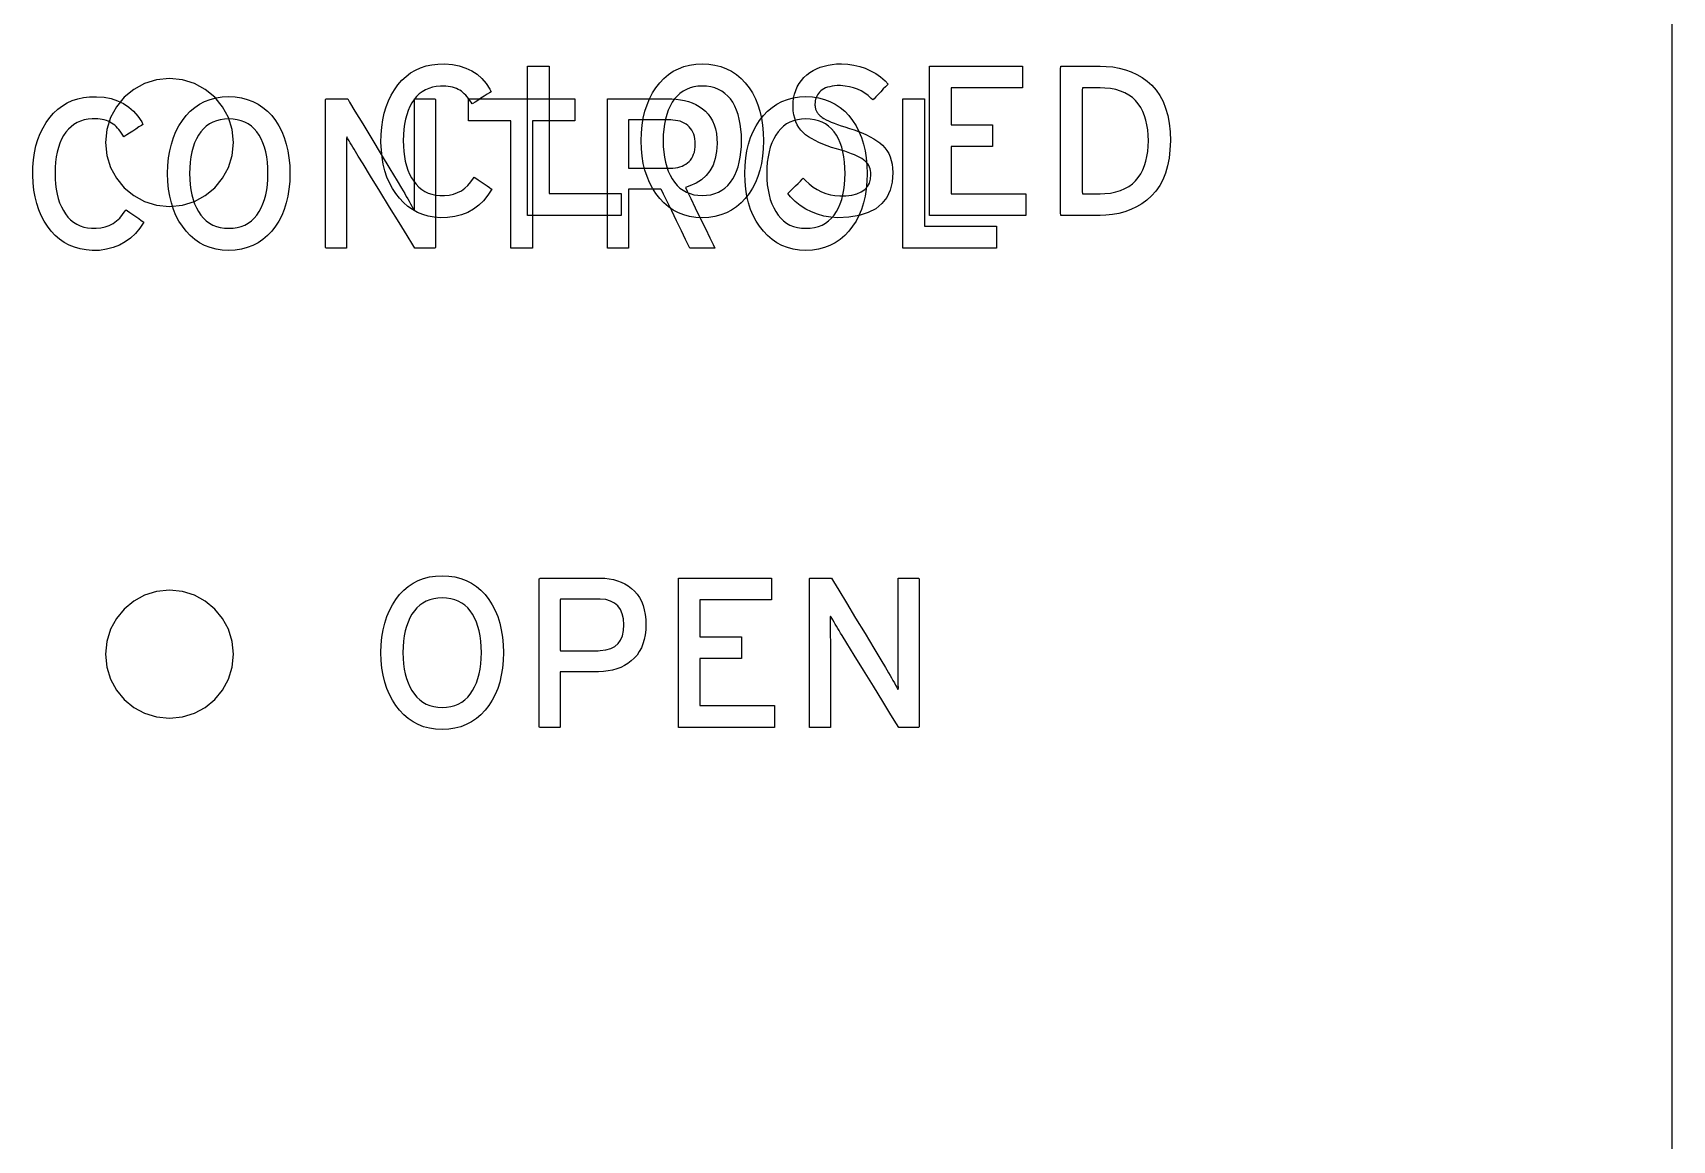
# Model space of a CAD drawing. Extents: x 1 to 47.7, y 0.2 to 35.
# Drawn here: x 18.586 to 19.867, y 12.719 to 13.585 of the extents above; entities that cross this region are included whole.
import ezdxf

# ---------------------------------------------------------------- set-up
doc = ezdxf.new("R2010")
doc.units = 0
doc.header["$MEASUREMENT"] = 0
doc.layers.add('4_1__5U__UP_TO_TWO_IO_BOAR', color=7, linetype='CONTINUOUS')
doc.layers.add('5_1___24__TARGET_LEDS___12', color=7, linetype='CONTINUOUS')

msp = doc.modelspace()

# ---------------------------------------------------------------- linework, layer by layer
at = {"layer": '4_1__5U__UP_TO_TWO_IO_BOAR'}
for points in [[(18.6725, 13.4366), (18.6694, 13.4319), (18.666, 13.4277), (18.6622, 13.4241), (18.6581, 13.4211), (18.6536, 13.4186), (18.6487, 13.4167), (18.6435, 13.4153), (18.6379, 13.4145), (18.6322, 13.4144), (18.6274, 13.4148), (18.6227, 13.4156), (18.6183, 13.4169), (18.6142, 13.4186), (18.6103, 13.4207), (18.6067, 13.4232), (18.6034, 13.4262), (18.6002, 13.4296), (18.5973, 13.4334), (18.5947, 13.4374), (18.5924, 13.4416), (18.5905, 13.4462), (18.5889, 13.4511), (18.5876, 13.4562), (18.5867, 13.4616), (18.5861, 13.4673), (18.5858, 13.4733), (18.5859, 13.4794), (18.5864, 13.4852), (18.5872, 13.4908), (18.5883, 13.4961), (18.5898, 13.5011), (18.5916, 13.5058), (18.5938, 13.5102), (18.5963, 13.5144), (18.5991, 13.5183), (18.6021, 13.5218), (18.6053, 13.5248), (18.6089, 13.5275), (18.6126, 13.5298), (18.6167, 13.5316), (18.6209, 13.533), (18.6255, 13.534), (18.6302, 13.5345), (18.6356, 13.5346), (18.6415, 13.5341), (18.647, 13.5331), (18.652, 13.5314), (18.6567, 13.5292), (18.6609, 13.5265), (18.6646, 13.5232), (18.668, 13.5193), (18.6709, 13.5149), (18.6718, 13.5128), (18.6707, 13.5121), (18.6688, 13.5109), (18.6664, 13.5093), (18.6639, 13.5077), (18.6614, 13.5061), (18.6592, 13.5047), (18.6577, 13.5037), (18.657, 13.5033), (18.6562, 13.5046), (18.6552, 13.5062), (18.6541, 13.5076), (18.6531, 13.5089), (18.652, 13.5101), (18.6509, 13.5112), (18.6498, 13.5123), (18.6486, 13.5132), (18.6474, 13.514), (18.6461, 13.5147), (18.6447, 13.5154), (18.6433, 13.5159), (18.6417, 13.5164), (18.6401, 13.5167), (18.6384, 13.517), (18.6366, 13.5172), (18.6347, 13.5173), (18.6322, 13.5172), (18.629, 13.5169), (18.6259, 13.5164), (18.6231, 13.5155), (18.6204, 13.5143), (18.618, 13.5129), (18.6157, 13.5111), (18.6136, 13.5091), (18.6117, 13.5068), (18.6099, 13.5042), (18.6083, 13.5013), (18.607, 13.4982), (18.6058, 13.4948), (18.6049, 13.4913), (18.6041, 13.4875), (18.6036, 13.4835), (18.6033, 13.4793), (18.6032, 13.4749), (18.6033, 13.4704), (18.6036, 13.4662), (18.6041, 13.4622), (18.6048, 13.4585), (18.6057, 13.4549), (18.6068, 13.4516), (18.6082, 13.4485), (18.6097, 13.4456), (18.6114, 13.4429), (18.6133, 13.4405), (18.6154, 13.4383), (18.6176, 13.4364), (18.6201, 13.4349), (18.6227, 13.4337), (18.6256, 13.4327), (18.6286, 13.4321), (18.6318, 13.4318), (18.6353, 13.4318), (18.639, 13.4321), (18.6424, 13.4329), (18.6456, 13.434), (18.6485, 13.4356), (18.6512, 13.4375), (18.6537, 13.4397), (18.6559, 13.4424), (18.6579, 13.4455), (18.6587, 13.4461), (18.6598, 13.4453), (18.6617, 13.4441), (18.6639, 13.4425), (18.6663, 13.4409), (18.6686, 13.4393), (18.6706, 13.4379), (18.6719, 13.437)], [(18.7868, 13.4745), (18.7866, 13.4683), (18.786, 13.4624), (18.7851, 13.4568), (18.7839, 13.4515), (18.7823, 13.4465), (18.7803, 13.4418), (18.7781, 13.4374), (18.7754, 13.4333), (18.7725, 13.4294), (18.7692, 13.426), (18.7656, 13.423), (18.7618, 13.4204), (18.7577, 13.4183), (18.7534, 13.4166), (18.7488, 13.4154), (18.744, 13.4146), (18.7389, 13.4143), (18.7338, 13.4146), (18.729, 13.4154), (18.7244, 13.4166), (18.7201, 13.4183), (18.7161, 13.4204), (18.7124, 13.423), (18.7089, 13.426), (18.7057, 13.4294), (18.7027, 13.4333), (18.7, 13.4374), (18.6977, 13.4418), (18.6957, 13.4465), (18.6941, 13.4515), (18.6928, 13.4568), (18.6919, 13.4624), (18.6913, 13.4683), (18.6911, 13.4745), (18.6913, 13.4808), (18.6919, 13.4867), (18.6928, 13.4923), (18.6941, 13.4976), (18.6957, 13.5027), (18.6977, 13.5074), (18.7, 13.5119), (18.7027, 13.516), (18.7057, 13.5199), (18.7089, 13.5233), (18.7124, 13.5262), (18.7161, 13.5288), (18.7201, 13.5308), (18.7244, 13.5325), (18.729, 13.5336), (18.7338, 13.5344), (18.7389, 13.5347), (18.744, 13.5344), (18.7488, 13.5336), (18.7534, 13.5325), (18.7577, 13.5308), (18.7618, 13.5288), (18.7656, 13.5262), (18.7692, 13.5233), (18.7725, 13.5199), (18.7754, 13.516), (18.7781, 13.5119), (18.7803, 13.5074), (18.7823, 13.5027), (18.7839, 13.4976), (18.7851, 13.4923), (18.786, 13.4867), (18.7866, 13.4808)], [(18.8844, 13.4162), (18.8827, 13.4189), (18.8783, 13.426), (18.872, 13.4362), (18.8646, 13.4483), (18.8569, 13.4608), (18.8497, 13.4725), (18.8439, 13.482), (18.8402, 13.488), (18.839, 13.4899), (18.8379, 13.4917), (18.8369, 13.4935), (18.8358, 13.4952), (18.8348, 13.4969), (18.8339, 13.4985), (18.833, 13.5001), (18.8321, 13.5016), (18.8312, 13.5031), (18.8309, 13.5021), (18.8309, 13.4993), (18.8309, 13.4964), (18.8309, 13.4934), (18.8309, 13.4903), (18.8309, 13.4872), (18.831, 13.4839), (18.831, 13.4806), (18.831, 13.4772), (18.831, 13.475), (18.831, 13.4696), (18.831, 13.4614), (18.831, 13.4516), (18.831, 13.4412), (18.831, 13.4314), (18.831, 13.4233), (18.831, 13.4178), (18.831, 13.4162), (18.8303, 13.4162), (18.8286, 13.4162), (18.8262, 13.4162), (18.8234, 13.4162), (18.8206, 13.4162), (18.8181, 13.4162), (18.816, 13.4162), (18.8148, 13.4162), (18.8146, 13.417), (18.8146, 13.4246), (18.8146, 13.4383), (18.8146, 13.4562), (18.8146, 13.4759), (18.8146, 13.4956), (18.8146, 13.513), (18.8146, 13.5259), (18.8146, 13.5324), (18.815, 13.5328), (18.8164, 13.5328), (18.8186, 13.5328), (18.8214, 13.5328), (18.8243, 13.5328), (18.8272, 13.5328), (18.8296, 13.5328), (18.8313, 13.5328), (18.8319, 13.5328), (18.8334, 13.5302), (18.8376, 13.5233), (18.8436, 13.5133), (18.8507, 13.5016), (18.8581, 13.4894), (18.8649, 13.4781), (18.8705, 13.4688), (18.874, 13.463), (18.8752, 13.461), (18.8765, 13.4588), (18.8777, 13.4567), (18.8788, 13.4547), (18.8799, 13.4528), (18.881, 13.4509), (18.882, 13.4491), (18.8829, 13.4474), (18.8838, 13.4458), (18.8842, 13.4467), (18.8842, 13.4496), (18.8841, 13.4526), (18.8841, 13.4556), (18.8841, 13.4588), (18.8841, 13.462), (18.8841, 13.4653), (18.884, 13.4687), (18.884, 13.4721), (18.884, 13.4743), (18.884, 13.4797), (18.884, 13.4878), (18.884, 13.4976), (18.884, 13.5079), (18.884, 13.5176), (18.884, 13.5258), (18.884, 13.5312), (18.8841, 13.5328), (18.8848, 13.5328), (18.8865, 13.5328), (18.8889, 13.5328), (18.8916, 13.5328), (18.8944, 13.5328), (18.897, 13.5328), (18.899, 13.5328), (18.9003, 13.5328), (18.9005, 13.532), (18.9005, 13.5244), (18.9005, 13.5107), (18.9005, 13.4929), (18.9005, 13.4731), (18.9005, 13.4534), (18.9005, 13.4361), (18.9005, 13.4231), (18.9005, 13.4166), (18.9002, 13.4162), (18.8988, 13.4162), (18.8967, 13.4162), (18.8942, 13.4162), (18.8914, 13.4162), (18.8888, 13.4162), (18.8865, 13.4162), (18.8849, 13.4162)], [(19.1206, 13.4979), (19.1202, 13.4918), (19.1191, 13.4862), (19.1174, 13.4811), (19.115, 13.4767), (19.112, 13.4729), (19.1084, 13.4696), (19.1041, 13.467), (19.0992, 13.4649), (19.0958, 13.4636), (19.0973, 13.4607), (19.1, 13.4551), (19.1035, 13.4478), (19.1074, 13.4397), (19.1114, 13.4315), (19.1148, 13.4244), (19.1174, 13.419), (19.1187, 13.4163), (19.1184, 13.4162), (19.1168, 13.4162), (19.1142, 13.4162), (19.111, 13.4162), (19.1076, 13.4162), (19.1044, 13.4162), (19.1017, 13.4162), (19.0998, 13.4162), (19.0992, 13.4162), (19.0983, 13.4182), (19.0959, 13.423), (19.0927, 13.4297), (19.0889, 13.4375), (19.0851, 13.4454), (19.0816, 13.4527), (19.0788, 13.4584), (19.0771, 13.4618), (19.0767, 13.4623), (19.0749, 13.4623), (19.0719, 13.4623), (19.0679, 13.4623), (19.0635, 13.4623), (19.0592, 13.4623), (19.0554, 13.4623), (19.0526, 13.4623), (19.0514, 13.4623), (19.0513, 13.4612), (19.0513, 13.4571), (19.0513, 13.4508), (19.0513, 13.4433), (19.0513, 13.4353), (19.0513, 13.4277), (19.0513, 13.4215), (19.0513, 13.4174), (19.0513, 13.4162), (19.0505, 13.4162), (19.0487, 13.4162), (19.0462, 13.4162), (19.0434, 13.4162), (19.0406, 13.4162), (19.038, 13.4162), (19.036, 13.4162), (19.0349, 13.4162), (19.0348, 13.4175), (19.0348, 13.4261), (19.0348, 13.4406), (19.0348, 13.459), (19.0348, 13.4791), (19.0348, 13.4987), (19.0348, 13.5156), (19.0348, 13.5277), (19.0348, 13.5328), (19.0363, 13.5328), (19.041, 13.5328), (19.0478, 13.5328), (19.056, 13.5328), (19.0646, 13.5328), (19.0726, 13.5328), (19.0791, 13.5328), (19.0833, 13.5328), (19.0853, 13.5328), (19.0887, 13.5326), (19.092, 13.5322), (19.0952, 13.5316), (19.0983, 13.5308), (19.1012, 13.5297), (19.1039, 13.5284), (19.1066, 13.5269), (19.1091, 13.5252), (19.1115, 13.5232), (19.1136, 13.521), (19.1154, 13.5184), (19.117, 13.5157), (19.1182, 13.5126), (19.1192, 13.5094), (19.12, 13.5058), (19.1204, 13.502)], [(19.2379, 13.4745), (19.2377, 13.4683), (19.2371, 13.4624), (19.2362, 13.4568), (19.235, 13.4515), (19.2334, 13.4465), (19.2314, 13.4418), (19.2292, 13.4374), (19.2265, 13.4333), (19.2236, 13.4294), (19.2203, 13.426), (19.2167, 13.423), (19.2129, 13.4204), (19.2088, 13.4183), (19.2045, 13.4166), (19.1999, 13.4154), (19.1951, 13.4146), (19.1899, 13.4143), (19.1849, 13.4146), (19.1801, 13.4154), (19.1755, 13.4166), (19.1712, 13.4183), (19.1672, 13.4204), (19.1635, 13.423), (19.16, 13.426), (19.1568, 13.4294), (19.1538, 13.4333), (19.1511, 13.4374), (19.1488, 13.4418), (19.1468, 13.4465), (19.1452, 13.4515), (19.1439, 13.4568), (19.143, 13.4624), (19.1424, 13.4683), (19.1422, 13.4745), (19.1424, 13.4808), (19.143, 13.4867), (19.1439, 13.4923), (19.1452, 13.4976), (19.1468, 13.5027), (19.1488, 13.5074), (19.1511, 13.5119), (19.1538, 13.516), (19.1568, 13.5199), (19.16, 13.5233), (19.1635, 13.5262), (19.1672, 13.5288), (19.1712, 13.5308), (19.1755, 13.5325), (19.1801, 13.5336), (19.1849, 13.5344), (19.1899, 13.5347), (19.1951, 13.5344), (19.1999, 13.5336), (19.2045, 13.5325), (19.2088, 13.5308), (19.2129, 13.5288), (19.2167, 13.5262), (19.2203, 13.5233), (19.2236, 13.5199), (19.2265, 13.516), (19.2292, 13.5119), (19.2314, 13.5074), (19.2334, 13.5027), (19.235, 13.4976), (19.2362, 13.4923), (19.2371, 13.4867), (19.2377, 13.4808)], [(18.7695, 13.4745), (18.7694, 13.4791), (18.7691, 13.4835), (18.7686, 13.4876), (18.7678, 13.4915), (18.7669, 13.4951), (18.7657, 13.4985), (18.7643, 13.5016), (18.7627, 13.5046), (18.7609, 13.5072), (18.7588, 13.5095), (18.7566, 13.5116), (18.7541, 13.5133), (18.7515, 13.5147), (18.7486, 13.5158), (18.7456, 13.5166), (18.7423, 13.5171), (18.7389, 13.5173), (18.7355, 13.5171), (18.7323, 13.5166), (18.7293, 13.5158), (18.7264, 13.5147), (18.7238, 13.5133), (18.7214, 13.5116), (18.7192, 13.5095), (18.7172, 13.5072), (18.7153, 13.5046), (18.7137, 13.5016), (18.7123, 13.4985), (18.7111, 13.4951), (18.7101, 13.4915), (18.7093, 13.4876), (18.7088, 13.4835), (18.7084, 13.4791), (18.7083, 13.4745), (18.7084, 13.47), (18.7088, 13.4657), (18.7093, 13.4617), (18.7101, 13.4578), (18.7111, 13.4542), (18.7123, 13.4509), (18.7137, 13.4477), (18.7153, 13.4448), (18.7172, 13.4421), (18.7192, 13.4397), (18.7214, 13.4376), (18.7238, 13.4358), (18.7264, 13.4343), (18.7293, 13.4332), (18.7323, 13.4324), (18.7355, 13.4319), (18.7389, 13.4317), (18.7423, 13.4319), (18.7456, 13.4324), (18.7486, 13.4332), (18.7515, 13.4343), (18.7541, 13.4358), (18.7566, 13.4376), (18.7588, 13.4397), (18.7609, 13.4421), (18.7627, 13.4448), (18.7643, 13.4477), (18.7657, 13.4509), (18.7669, 13.4542), (18.7678, 13.4578), (18.7686, 13.4617), (18.7691, 13.4657), (18.7694, 13.47)], [(19.1035, 13.4975), (19.1034, 13.4996), (19.1032, 13.5016), (19.1028, 13.5035), (19.1023, 13.5053), (19.1016, 13.5069), (19.1008, 13.5084), (19.0999, 13.5098), (19.0988, 13.511), (19.0976, 13.5121), (19.0963, 13.5131), (19.0948, 13.514), (19.0933, 13.5148), (19.0916, 13.5154), (19.0899, 13.5158), (19.088, 13.5161), (19.0861, 13.5163), (19.0843, 13.5164), (19.0826, 13.5164), (19.079, 13.5164), (19.074, 13.5164), (19.0682, 13.5164), (19.0625, 13.5164), (19.0573, 13.5164), (19.0534, 13.5164), (19.0514, 13.5164), (19.0513, 13.5156), (19.0513, 13.5123), (19.0513, 13.5072), (19.0513, 13.5009), (19.0513, 13.4942), (19.0513, 13.488), (19.0513, 13.4828), (19.0513, 13.4795), (19.0514, 13.4788), (19.0534, 13.4788), (19.0573, 13.4788), (19.0625, 13.4788), (19.0682, 13.4788), (19.074, 13.4788), (19.079, 13.4788), (19.0826, 13.4788), (19.0843, 13.4788), (19.086, 13.4788), (19.088, 13.479), (19.0898, 13.4793), (19.0915, 13.4797), (19.0932, 13.4803), (19.0947, 13.481), (19.0961, 13.4819), (19.0974, 13.4828), (19.0987, 13.4839), (19.0998, 13.4851), (19.1007, 13.4865), (19.1016, 13.488), (19.1022, 13.4896), (19.1028, 13.4913), (19.1032, 13.4932), (19.1034, 13.4953)], [(19.2206, 13.4745), (19.2205, 13.4791), (19.2202, 13.4835), (19.2197, 13.4876), (19.2189, 13.4915), (19.218, 13.4951), (19.2168, 13.4985), (19.2154, 13.5016), (19.2138, 13.5046), (19.212, 13.5072), (19.2099, 13.5095), (19.2077, 13.5116), (19.2052, 13.5133), (19.2026, 13.5147), (19.1997, 13.5158), (19.1967, 13.5166), (19.1934, 13.5171), (19.1899, 13.5173), (19.1865, 13.5171), (19.1834, 13.5166), (19.1803, 13.5158), (19.1775, 13.5147), (19.1749, 13.5133), (19.1725, 13.5116), (19.1703, 13.5095), (19.1682, 13.5072), (19.1664, 13.5046), (19.1648, 13.5016), (19.1633, 13.4985), (19.1621, 13.4951), (19.1612, 13.4915), (19.1604, 13.4876), (19.1598, 13.4835), (19.1595, 13.4791), (19.1594, 13.4745), (19.1595, 13.47), (19.1598, 13.4657), (19.1604, 13.4617), (19.1612, 13.4578), (19.1621, 13.4542), (19.1633, 13.4509), (19.1648, 13.4477), (19.1664, 13.4448), (19.1682, 13.4421), (19.1703, 13.4397), (19.1725, 13.4376), (19.1749, 13.4358), (19.1775, 13.4343), (19.1803, 13.4332), (19.1834, 13.4324), (19.1865, 13.4319), (19.1899, 13.4317), (19.1934, 13.4319), (19.1967, 13.4324), (19.1997, 13.4332), (19.2026, 13.4343), (19.2052, 13.4358), (19.2077, 13.4376), (19.2099, 13.4397), (19.212, 13.4421), (19.2138, 13.4448), (19.2154, 13.4477), (19.2168, 13.4509), (19.218, 13.4542), (19.2189, 13.4578), (19.2197, 13.4617), (19.2202, 13.4657), (19.2205, 13.47)]]:
    msp.add_lwpolyline(points, close=True, dxfattribs=at)
for points in [[(18.9763, 13.5157), (18.9763, 13.4162), (18.9594, 13.4162), (18.9594, 13.5157), (18.9264, 13.5157), (18.9264, 13.5328), (19.0093, 13.5328), (19.0093, 13.5157), (18.9763, 13.5157)], [(19.2657, 13.4162), (19.2657, 13.5328), (19.2826, 13.5328), (19.2826, 13.4333), (19.339, 13.4333), (19.339, 13.4162), (19.2657, 13.4162)]]:
    msp.add_lwpolyline(points, dxfattribs=at)
at = {"layer": '5_1___24__TARGET_LEDS___12'}
for points in [[(19.867, 12.7054), (19.867, 12.8203), (19.867, 12.9331), (19.867, 13.0434), (19.867, 13.0975), (19.867, 13.151), (19.867, 13.2038), (19.867, 13.2558), (19.867, 13.307), (19.867, 13.3574), (19.867, 13.407), (19.867, 13.4556), (19.867, 13.5034), (19.867, 13.5503), (19.867, 13.5961)], [(18.9724, 13.4418), (18.9724, 13.5584), (18.9893, 13.5584), (18.9893, 13.4589), (19.0457, 13.4589), (19.0457, 13.4418), (18.9724, 13.4418)], [(19.2866, 13.4418), (19.2866, 13.5584), (19.3593, 13.5584), (19.3593, 13.5415), (19.3035, 13.5415), (19.3035, 13.5125), (19.3359, 13.5125), (19.3359, 13.4956), (19.3035, 13.4956), (19.3035, 13.4587), (19.3618, 13.4587), (19.3618, 13.4418), (19.2866, 13.4418)], [(19.0903, 13.0417), (19.0903, 13.1584), (19.163, 13.1584), (19.163, 13.1414), (19.1072, 13.1414), (19.1072, 13.1125), (19.1396, 13.1125), (19.1396, 13.0955), (19.1072, 13.0955), (19.1072, 13.0587), (19.1655, 13.0587), (19.1655, 13.0417), (19.0903, 13.0417)]]:
    msp.add_lwpolyline(points, dxfattribs=at)
for points in [[(18.9446, 13.4622), (18.9415, 13.4575), (18.9381, 13.4533), (18.9344, 13.4497), (18.9302, 13.4467), (18.9257, 13.4442), (18.9209, 13.4423), (18.9156, 13.4409), (18.91, 13.4401), (18.9044, 13.44), (18.8995, 13.4404), (18.8949, 13.4412), (18.8905, 13.4425), (18.8864, 13.4442), (18.8825, 13.4463), (18.8789, 13.4488), (18.8755, 13.4518), (18.8724, 13.4552), (18.8695, 13.4589), (18.8669, 13.4629), (18.8646, 13.4672), (18.8626, 13.4718), (18.861, 13.4767), (18.8597, 13.4818), (18.8588, 13.4872), (18.8582, 13.4929), (18.8579, 13.4989), (18.8581, 13.505), (18.8585, 13.5108), (18.8593, 13.5164), (18.8605, 13.5217), (18.8619, 13.5266), (18.8638, 13.5314), (18.8659, 13.5358), (18.8684, 13.54), (18.8712, 13.5438), (18.8742, 13.5474), (18.8775, 13.5504), (18.881, 13.5531), (18.8848, 13.5554), (18.8888, 13.5572), (18.8931, 13.5586), (18.8976, 13.5596), (18.9024, 13.5601), (18.9078, 13.5602), (18.9137, 13.5597), (18.9191, 13.5587), (18.9242, 13.557), (18.9288, 13.5548), (18.933, 13.5521), (18.9368, 13.5488), (18.9401, 13.5449), (18.9431, 13.5404), (18.9439, 13.5384), (18.9428, 13.5377), (18.9409, 13.5365), (18.9386, 13.5349), (18.936, 13.5333), (18.9335, 13.5317), (18.9314, 13.5303), (18.9298, 13.5293), (18.9291, 13.5289), (18.9283, 13.5302), (18.9273, 13.5317), (18.9263, 13.5332), (18.9252, 13.5345), (18.9241, 13.5357), (18.923, 13.5368), (18.9219, 13.5379), (18.9208, 13.5388), (18.9196, 13.5396), (18.9183, 13.5403), (18.9169, 13.541), (18.9154, 13.5415), (18.9138, 13.5419), (18.9122, 13.5423), (18.9105, 13.5426), (18.9087, 13.5428), (18.9069, 13.5429), (18.9044, 13.5428), (18.9011, 13.5425), (18.8981, 13.542), (18.8952, 13.5411), (18.8926, 13.5399), (18.8901, 13.5385), (18.8878, 13.5367), (18.8857, 13.5347), (18.8838, 13.5324), (18.882, 13.5297), (18.8805, 13.5269), (18.8791, 13.5238), (18.878, 13.5204), (18.877, 13.5169), (18.8763, 13.5131), (18.8758, 13.5091), (18.8754, 13.5049), (18.8753, 13.5004), (18.8754, 13.496), (18.8757, 13.4918), (18.8762, 13.4878), (18.8769, 13.4841), (18.8778, 13.4805), (18.879, 13.4772), (18.8803, 13.4741), (18.8818, 13.4712), (18.8836, 13.4685), (18.8854, 13.4661), (18.8875, 13.4639), (18.8898, 13.462), (18.8922, 13.4605), (18.8949, 13.4593), (18.8977, 13.4583), (18.9007, 13.4577), (18.9039, 13.4574), (18.9075, 13.4574), (18.9111, 13.4577), (18.9146, 13.4585), (18.9177, 13.4596), (18.9207, 13.4611), (18.9234, 13.463), (18.9258, 13.4653), (18.9281, 13.468), (18.9301, 13.471), (18.9308, 13.4717), (18.932, 13.4709), (18.9338, 13.4697), (18.9361, 13.4681), (18.9385, 13.4665), (18.9408, 13.4649), (18.9427, 13.4635), (18.9441, 13.4626)], [(19.1569, 13.5001), (19.1567, 13.4939), (19.1561, 13.488), (19.1552, 13.4824), (19.154, 13.4771), (19.1524, 13.4721), (19.1505, 13.4674), (19.1482, 13.463), (19.1456, 13.4589), (19.1426, 13.455), (19.1393, 13.4516), (19.1357, 13.4486), (19.1319, 13.446), (19.1279, 13.4439), (19.1235, 13.4422), (19.1189, 13.441), (19.1141, 13.4402), (19.109, 13.4399), (19.1039, 13.4402), (19.0991, 13.441), (19.0945, 13.4422), (19.0903, 13.4439), (19.0862, 13.446), (19.0825, 13.4486), (19.079, 13.4516), (19.0758, 13.455), (19.0728, 13.4589), (19.0701, 13.463), (19.0678, 13.4674), (19.0658, 13.4721), (19.0642, 13.4771), (19.0629, 13.4824), (19.062, 13.488), (19.0614, 13.4939), (19.0612, 13.5001), (19.0614, 13.5064), (19.062, 13.5123), (19.0629, 13.5179), (19.0642, 13.5232), (19.0658, 13.5283), (19.0678, 13.533), (19.0701, 13.5375), (19.0728, 13.5416), (19.0758, 13.5455), (19.079, 13.5489), (19.0825, 13.5518), (19.0862, 13.5544), (19.0903, 13.5564), (19.0945, 13.5581), (19.0991, 13.5592), (19.1039, 13.56), (19.109, 13.5603), (19.1141, 13.56), (19.1189, 13.5592), (19.1235, 13.5581), (19.1279, 13.5564), (19.1319, 13.5544), (19.1357, 13.5518), (19.1393, 13.5489), (19.1426, 13.5455), (19.1456, 13.5416), (19.1482, 13.5375), (19.1505, 13.533), (19.1524, 13.5283), (19.154, 13.5232), (19.1552, 13.5179), (19.1561, 13.5123), (19.1567, 13.5064)], [(19.2579, 13.4753), (19.2574, 13.4679), (19.2558, 13.4614), (19.2532, 13.4558), (19.2494, 13.451), (19.2446, 13.447), (19.2386, 13.444), (19.2316, 13.4418), (19.2234, 13.4404), (19.2149, 13.44), (19.2094, 13.4404), (19.2041, 13.4413), (19.1991, 13.4427), (19.1943, 13.4445), (19.1898, 13.4467), (19.1856, 13.4495), (19.1817, 13.4526), (19.178, 13.4563), (19.1759, 13.4588), (19.1767, 13.4596), (19.178, 13.4609), (19.1798, 13.4627), (19.1819, 13.4648), (19.1839, 13.4668), (19.1857, 13.4686), (19.1871, 13.47), (19.1879, 13.4708), (19.1896, 13.4691), (19.1926, 13.4664), (19.1956, 13.464), (19.1988, 13.462), (19.2021, 13.4603), (19.2055, 13.459), (19.2091, 13.458), (19.2127, 13.4573), (19.2165, 13.457), (19.2213, 13.4571), (19.2258, 13.4577), (19.2298, 13.4587), (19.2331, 13.4601), (19.2359, 13.462), (19.238, 13.4643), (19.2396, 13.467), (19.2405, 13.4702), (19.2408, 13.4738), (19.2408, 13.4754), (19.2405, 13.4769), (19.2402, 13.4782), (19.2397, 13.4795), (19.2391, 13.4808), (19.2383, 13.482), (19.2374, 13.4831), (19.2363, 13.4842), (19.2351, 13.4852), (19.2336, 13.4862), (19.232, 13.4871), (19.2301, 13.4881), (19.228, 13.4891), (19.2256, 13.49), (19.2231, 13.491), (19.2203, 13.4919), (19.2174, 13.4928), (19.2139, 13.4938), (19.2101, 13.495), (19.2065, 13.4962), (19.2031, 13.4975), (19.2, 13.4989), (19.1971, 13.5003), (19.1944, 13.5018), (19.192, 13.5033), (19.1897, 13.5049), (19.1878, 13.5066), (19.186, 13.5084), (19.1844, 13.5104), (19.1831, 13.5126), (19.182, 13.515), (19.1812, 13.5177), (19.1805, 13.5205), (19.1801, 13.5236), (19.18, 13.5268), (19.18, 13.5302), (19.1804, 13.5335), (19.181, 13.5366), (19.182, 13.5395), (19.1832, 13.5423), (19.1846, 13.5449), (19.1864, 13.5473), (19.1884, 13.5495), (19.1907, 13.5516), (19.1931, 13.5534), (19.1956, 13.555), (19.1983, 13.5564), (19.2012, 13.5576), (19.2042, 13.5585), (19.2073, 13.5593), (19.2106, 13.5598), (19.214, 13.5602), (19.2177, 13.5603), (19.2227, 13.56), (19.2274, 13.5593), (19.232, 13.5583), (19.2363, 13.5568), (19.2405, 13.5549), (19.2445, 13.5526), (19.2482, 13.55), (19.2518, 13.5469), (19.2542, 13.5444), (19.2535, 13.5437), (19.2522, 13.5424), (19.2504, 13.5406), (19.2484, 13.5385), (19.2464, 13.5364), (19.2446, 13.5345), (19.2432, 13.533), (19.2423, 13.5322), (19.2411, 13.5332), (19.2386, 13.5355), (19.236, 13.5374), (19.2332, 13.5391), (19.2303, 13.5405), (19.2272, 13.5416), (19.224, 13.5424), (19.2206, 13.5429), (19.2171, 13.5432), (19.2144, 13.5432), (19.2123, 13.543), (19.2104, 13.5428), (19.2086, 13.5424), (19.2069, 13.542), (19.2054, 13.5414), (19.204, 13.5408), (19.2028, 13.54), (19.2017, 13.5392), (19.2007, 13.5382), (19.1998, 13.5372), (19.1991, 13.5361), (19.1984, 13.535), (19.1979, 13.5338), (19.1975, 13.5326), (19.1972, 13.5313), (19.1971, 13.53), (19.197, 13.5287), (19.197, 13.528), (19.1971, 13.5273), (19.1971, 13.5267), (19.1972, 13.5261), (19.1974, 13.5255), (19.1975, 13.5249), (19.1977, 13.5244), (19.1979, 13.5239), (19.1982, 13.5233), (19.1985, 13.5228), (19.1988, 13.5222), (19.1992, 13.5217), (19.1996, 13.5212), (19.2001, 13.5206), (19.2006, 13.5201), (19.2012, 13.5196), (19.2018, 13.5191), (19.2027, 13.5184), (19.2041, 13.5175), (19.2058, 13.5166), (19.2076, 13.5157), (19.2098, 13.5147), (19.2121, 13.5138), (19.2147, 13.5128), (19.2175, 13.5118), (19.2205, 13.5109), (19.224, 13.5098), (19.2277, 13.5086), (19.2311, 13.5074), (19.2344, 13.506), (19.2374, 13.5047), (19.2403, 13.5032), (19.243, 13.5017), (19.2455, 13.5001), (19.2478, 13.4984), (19.2499, 13.4967), (19.2517, 13.4947), (19.2533, 13.4925), (19.2547, 13.4902), (19.2558, 13.4876), (19.2567, 13.4848), (19.2573, 13.4818), (19.2577, 13.4787)], [(19.4748, 13.5001), (19.4745, 13.4931), (19.4738, 13.4866), (19.4726, 13.4805), (19.471, 13.4749), (19.469, 13.4697), (19.4665, 13.4651), (19.4635, 13.4608), (19.4601, 13.4571), (19.4564, 13.4538), (19.4524, 13.4509), (19.4482, 13.4485), (19.4439, 13.4464), (19.4393, 13.4447), (19.4345, 13.4434), (19.4296, 13.4425), (19.4244, 13.4419), (19.4198, 13.4418), (19.4183, 13.4418), (19.4148, 13.4418), (19.4101, 13.4418), (19.4048, 13.4418), (19.3994, 13.4418), (19.3946, 13.4418), (19.3909, 13.4418), (19.3891, 13.4418), (19.389, 13.4442), (19.389, 13.4543), (19.389, 13.4703), (19.389, 13.4898), (19.389, 13.5104), (19.389, 13.5299), (19.389, 13.5459), (19.389, 13.556), (19.3891, 13.5584), (19.3909, 13.5584), (19.3946, 13.5584), (19.3994, 13.5584), (19.4048, 13.5584), (19.4101, 13.5584), (19.4148, 13.5584), (19.4183, 13.5584), (19.4198, 13.5584), (19.4245, 13.5583), (19.4297, 13.5578), (19.4348, 13.557), (19.4396, 13.5557), (19.4442, 13.5541), (19.4486, 13.552), (19.4527, 13.5496), (19.4567, 13.5468), (19.4604, 13.5435), (19.4637, 13.5397), (19.4666, 13.5355), (19.4691, 13.5308), (19.4711, 13.5256), (19.4727, 13.5199), (19.4738, 13.5138), (19.4746, 13.5072)], [(18.6926, 13.4488), (18.7027, 13.4498), (18.7121, 13.4527), (18.7206, 13.4573), (18.728, 13.4634), (18.7341, 13.4708), (18.7387, 13.4793), (18.7417, 13.4887), (18.7427, 13.4988), (18.7417, 13.5089), (18.7387, 13.5183), (18.7341, 13.5267), (18.728, 13.5341), (18.7206, 13.5402), (18.7121, 13.5449), (18.7027, 13.5478), (18.6926, 13.5488), (18.6826, 13.5478), (18.6732, 13.5449), (18.6647, 13.5402), (18.6573, 13.5341), (18.6512, 13.5267), (18.6466, 13.5183), (18.6437, 13.5089), (18.6427, 13.4988), (18.6437, 13.4887), (18.6466, 13.4793), (18.6512, 13.4708), (18.6573, 13.4634), (18.6647, 13.4573), (18.6732, 13.4527), (18.6826, 13.4498)], [(19.1397, 13.5001), (19.1396, 13.5047), (19.1392, 13.5091), (19.1387, 13.5132), (19.1379, 13.517), (19.137, 13.5207), (19.1358, 13.5241), (19.1344, 13.5272), (19.1328, 13.5302), (19.131, 13.5328), (19.1289, 13.5351), (19.1267, 13.5372), (19.1243, 13.5389), (19.1216, 13.5403), (19.1188, 13.5414), (19.1157, 13.5422), (19.1124, 13.5427), (19.109, 13.5429), (19.1056, 13.5427), (19.1024, 13.5422), (19.0994, 13.5414), (19.0966, 13.5403), (19.094, 13.5389), (19.0915, 13.5372), (19.0893, 13.5351), (19.0873, 13.5328), (19.0854, 13.5302), (19.0838, 13.5272), (19.0824, 13.5241), (19.0812, 13.5207), (19.0802, 13.517), (19.0794, 13.5132), (19.0789, 13.5091), (19.0785, 13.5047), (19.0784, 13.5001), (19.0785, 13.4956), (19.0789, 13.4913), (19.0794, 13.4873), (19.0802, 13.4834), (19.0812, 13.4798), (19.0824, 13.4765), (19.0838, 13.4733), (19.0854, 13.4704), (19.0873, 13.4677), (19.0893, 13.4653), (19.0915, 13.4632), (19.094, 13.4614), (19.0966, 13.4599), (19.0994, 13.4588), (19.1024, 13.458), (19.1056, 13.4575), (19.109, 13.4573), (19.1124, 13.4575), (19.1157, 13.458), (19.1188, 13.4588), (19.1216, 13.4599), (19.1243, 13.4614), (19.1267, 13.4632), (19.1289, 13.4653), (19.131, 13.4677), (19.1328, 13.4704), (19.1344, 13.4733), (19.1358, 13.4765), (19.137, 13.4798), (19.1379, 13.4834), (19.1387, 13.4873), (19.1392, 13.4913), (19.1396, 13.4956)], [(19.4576, 13.5001), (19.4575, 13.5045), (19.4571, 13.5086), (19.4565, 13.5125), (19.4556, 13.5162), (19.4545, 13.5197), (19.4532, 13.523), (19.4516, 13.5261), (19.4497, 13.5289), (19.4476, 13.5316), (19.4451, 13.5339), (19.4423, 13.5359), (19.4392, 13.5376), (19.4358, 13.539), (19.4321, 13.5401), (19.4281, 13.5409), (19.4237, 13.5413), (19.4198, 13.5415), (19.4191, 13.5415), (19.4176, 13.5415), (19.4154, 13.5415), (19.413, 13.5415), (19.4106, 13.5415), (19.4084, 13.5415), (19.4068, 13.5415), (19.406, 13.5415), (19.4059, 13.5398), (19.4059, 13.5326), (19.4059, 13.5213), (19.4059, 13.5074), (19.4059, 13.4928), (19.4059, 13.4789), (19.4059, 13.4676), (19.4059, 13.4604), (19.406, 13.4587), (19.4068, 13.4587), (19.4084, 13.4587), (19.4106, 13.4587), (19.413, 13.4587), (19.4154, 13.4587), (19.4176, 13.4587), (19.4191, 13.4587), (19.4198, 13.4587), (19.4237, 13.4589), (19.4281, 13.4593), (19.4321, 13.4601), (19.4358, 13.4612), (19.4392, 13.4627), (19.4423, 13.4644), (19.4451, 13.4665), (19.4476, 13.4689), (19.4497, 13.4715), (19.4516, 13.4744), (19.4532, 13.4774), (19.4545, 13.4807), (19.4556, 13.4841), (19.4565, 13.4878), (19.4571, 13.4917), (19.4575, 13.4958)], [(18.9536, 13.1001), (18.9534, 13.0939), (18.9528, 13.088), (18.9519, 13.0824), (18.9507, 13.0771), (18.9491, 13.0721), (18.9472, 13.0673), (18.9449, 13.0629), (18.9423, 13.0588), (18.9393, 13.055), (18.936, 13.0515), (18.9325, 13.0485), (18.9286, 13.046), (18.9246, 13.0438), (18.9202, 13.0422), (18.9157, 13.041), (18.9108, 13.0402), (18.9057, 13.0399), (18.9006, 13.0402), (18.8958, 13.041), (18.8912, 13.0422), (18.887, 13.0438), (18.883, 13.046), (18.8792, 13.0485), (18.8757, 13.0515), (18.8725, 13.055), (18.8695, 13.0588), (18.8668, 13.0629), (18.8645, 13.0673), (18.8625, 13.0721), (18.8609, 13.0771), (18.8596, 13.0824), (18.8587, 13.088), (18.8581, 13.0939), (18.8579, 13.1001), (18.8581, 13.1063), (18.8587, 13.1122), (18.8596, 13.1179), (18.8609, 13.1232), (18.8625, 13.1282), (18.8645, 13.133), (18.8668, 13.1374), (18.8695, 13.1416), (18.8725, 13.1454), (18.8757, 13.1488), (18.8792, 13.1518), (18.883, 13.1543), (18.887, 13.1564), (18.8912, 13.158), (18.8958, 13.1592), (18.9006, 13.1599), (18.9057, 13.1602), (18.9108, 13.1599), (18.9157, 13.1592), (18.9202, 13.158), (18.9246, 13.1564), (18.9286, 13.1543), (18.9325, 13.1518), (18.936, 13.1488), (18.9393, 13.1454), (18.9423, 13.1416), (18.9449, 13.1374), (18.9472, 13.133), (18.9491, 13.1282), (18.9507, 13.1232), (18.9519, 13.1179), (18.9528, 13.1122), (18.9534, 13.1063)], [(19.065, 13.1219), (19.0648, 13.1178), (19.0644, 13.1139), (19.0637, 13.1103), (19.0626, 13.107), (19.0614, 13.1038), (19.0598, 13.1009), (19.058, 13.0982), (19.0558, 13.0958), (19.0535, 13.0936), (19.0509, 13.0917), (19.0482, 13.09), (19.0453, 13.0885), (19.0422, 13.0874), (19.0389, 13.0864), (19.0355, 13.0858), (19.0318, 13.0854), (19.028, 13.0852), (19.0267, 13.0852), (19.0239, 13.0852), (19.0198, 13.0852), (19.0148, 13.0852), (19.0097, 13.0852), (19.0049, 13.0852), (19.001, 13.0852), (18.9985, 13.0852), (18.998, 13.085), (18.998, 13.0824), (18.998, 13.0773), (18.998, 13.0706), (18.998, 13.0631), (18.998, 13.0556), (18.998, 13.049), (18.998, 13.0442), (18.998, 13.0418), (18.9976, 13.0417), (18.9962, 13.0417), (18.9939, 13.0417), (18.9912, 13.0417), (18.9883, 13.0417), (18.9856, 13.0417), (18.9833, 13.0417), (18.9818, 13.0417), (18.9815, 13.042), (18.9815, 13.0482), (18.9815, 13.0613), (18.9815, 13.0789), (18.9815, 13.0989), (18.9815, 13.1191), (18.9815, 13.1371), (18.9815, 13.1508), (18.9815, 13.1578), (18.9823, 13.1584), (18.9861, 13.1584), (18.9924, 13.1584), (19.0001, 13.1584), (19.0083, 13.1584), (19.0162, 13.1584), (19.0228, 13.1584), (19.0273, 13.1584), (19.0291, 13.1584), (19.0328, 13.1582), (19.0362, 13.1578), (19.0395, 13.1572), (19.0427, 13.1563), (19.0457, 13.1552), (19.0485, 13.1538), (19.0512, 13.1522), (19.0536, 13.1503), (19.056, 13.1482), (19.0581, 13.1458), (19.0599, 13.1431), (19.0614, 13.1402), (19.0627, 13.137), (19.0637, 13.1336), (19.0644, 13.1299), (19.0648, 13.126)], [(19.2625, 13.0417), (19.2608, 13.0444), (19.2564, 13.0515), (19.2501, 13.0618), (19.2427, 13.0738), (19.235, 13.0864), (19.2278, 13.098), (19.222, 13.1075), (19.2183, 13.1135), (19.2171, 13.1154), (19.216, 13.1173), (19.2149, 13.119), (19.2139, 13.1208), (19.2129, 13.1224), (19.212, 13.124), (19.2111, 13.1256), (19.2102, 13.1271), (19.2093, 13.1286), (19.209, 13.1277), (19.209, 13.1249), (19.209, 13.122), (19.209, 13.119), (19.209, 13.1159), (19.209, 13.1127), (19.2091, 13.1095), (19.2091, 13.1061), (19.2091, 13.1027), (19.2091, 13.1006), (19.2091, 13.0951), (19.2091, 13.087), (19.2091, 13.0772), (19.2091, 13.0668), (19.2091, 13.057), (19.2091, 13.0488), (19.2091, 13.0434), (19.2091, 13.0417), (19.2084, 13.0417), (19.2066, 13.0417), (19.2043, 13.0417), (19.2015, 13.0417), (19.1987, 13.0417), (19.1962, 13.0417), (19.1941, 13.0417), (19.1929, 13.0417), (19.1927, 13.0426), (19.1927, 13.0501), (19.1927, 13.0639), (19.1927, 13.0817), (19.1927, 13.1015), (19.1927, 13.1211), (19.1927, 13.1385), (19.1927, 13.1515), (19.1927, 13.158), (19.1931, 13.1584), (19.1945, 13.1584), (19.1967, 13.1584), (19.1995, 13.1584), (19.2024, 13.1584), (19.2052, 13.1584), (19.2077, 13.1584), (19.2093, 13.1584), (19.21, 13.1584), (19.2115, 13.1558), (19.2157, 13.1488), (19.2217, 13.1389), (19.2288, 13.1271), (19.2362, 13.115), (19.243, 13.1036), (19.2486, 13.0944), (19.2521, 13.0885), (19.2533, 13.0866), (19.2545, 13.0844), (19.2558, 13.0823), (19.2569, 13.0803), (19.258, 13.0783), (19.2591, 13.0765), (19.2601, 13.0747), (19.261, 13.073), (19.2619, 13.0713), (19.2623, 13.0723), (19.2622, 13.0752), (19.2622, 13.0781), (19.2622, 13.0812), (19.2622, 13.0843), (19.2622, 13.0875), (19.2621, 13.0908), (19.2621, 13.0942), (19.2621, 13.0977), (19.2621, 13.0998), (19.2621, 13.1052), (19.2621, 13.1133), (19.2621, 13.1231), (19.2621, 13.1334), (19.2621, 13.1432), (19.2621, 13.1513), (19.2621, 13.1567), (19.2622, 13.1584), (19.2629, 13.1584), (19.2646, 13.1584), (19.267, 13.1584), (19.2697, 13.1584), (19.2725, 13.1584), (19.2751, 13.1584), (19.2771, 13.1584), (19.2783, 13.1584), (19.2786, 13.1575), (19.2786, 13.15), (19.2786, 13.1362), (19.2786, 13.1184), (19.2786, 13.0986), (19.2786, 13.079), (19.2786, 13.0616), (19.2786, 13.0486), (19.2786, 13.0421), (19.2782, 13.0417), (19.2769, 13.0417), (19.2748, 13.0417), (19.2723, 13.0417), (19.2695, 13.0417), (19.2669, 13.0417), (19.2646, 13.0417), (19.263, 13.0417)], [(18.6926, 13.0488), (18.7027, 13.0498), (18.7121, 13.0527), (18.7206, 13.0573), (18.728, 13.0634), (18.7341, 13.0708), (18.7387, 13.0793), (18.7417, 13.0887), (18.7427, 13.0988), (18.7417, 13.1089), (18.7387, 13.1183), (18.7341, 13.1267), (18.728, 13.1341), (18.7206, 13.1402), (18.7121, 13.1449), (18.7027, 13.1478), (18.6926, 13.1488), (18.6826, 13.1478), (18.6732, 13.1449), (18.6647, 13.1402), (18.6573, 13.1341), (18.6512, 13.1267), (18.6466, 13.1183), (18.6437, 13.1089), (18.6427, 13.0988), (18.6437, 13.0887), (18.6466, 13.0793), (18.6512, 13.0708), (18.6573, 13.0634), (18.6647, 13.0573), (18.6732, 13.0527), (18.6826, 13.0498)], [(18.9364, 13.1001), (18.9363, 13.1047), (18.9359, 13.109), (18.9354, 13.1131), (18.9347, 13.117), (18.9337, 13.1206), (18.9325, 13.124), (18.9311, 13.1272), (18.9295, 13.1301), (18.9277, 13.1328), (18.9257, 13.1351), (18.9234, 13.1371), (18.921, 13.1388), (18.9183, 13.1402), (18.9155, 13.1413), (18.9124, 13.1421), (18.9091, 13.1426), (18.9057, 13.1428), (18.9023, 13.1426), (18.8991, 13.1421), (18.8961, 13.1413), (18.8933, 13.1402), (18.8907, 13.1388), (18.8882, 13.1371), (18.886, 13.1351), (18.884, 13.1328), (18.8821, 13.1301), (18.8805, 13.1272), (18.8791, 13.124), (18.8779, 13.1206), (18.8769, 13.117), (18.8761, 13.1131), (18.8756, 13.109), (18.8753, 13.1047), (18.8751, 13.1001), (18.8753, 13.0956), (18.8756, 13.0913), (18.8761, 13.0872), (18.8769, 13.0834), (18.8779, 13.0798), (18.8791, 13.0764), (18.8805, 13.0733), (18.8821, 13.0704), (18.884, 13.0677), (18.886, 13.0652), (18.8882, 13.0631), (18.8907, 13.0613), (18.8933, 13.0599), (18.8961, 13.0587), (18.8991, 13.0579), (18.9023, 13.0574), (18.9057, 13.0573), (18.9091, 13.0574), (18.9124, 13.0579), (18.9155, 13.0587), (18.9183, 13.0599), (18.921, 13.0613), (18.9234, 13.0631), (18.9257, 13.0652), (18.9277, 13.0677), (18.9295, 13.0704), (18.9311, 13.0733), (18.9325, 13.0764), (18.9337, 13.0798), (18.9347, 13.0834), (18.9354, 13.0872), (18.9359, 13.0913), (18.9363, 13.0956)], [(19.0478, 13.1219), (19.0474, 13.1264), (19.0465, 13.1304), (19.045, 13.1338), (19.0429, 13.1366), (19.0403, 13.1388), (19.0372, 13.1404), (19.0335, 13.1415), (19.0293, 13.1419), (19.0276, 13.1419), (19.0246, 13.1419), (19.0202, 13.1419), (19.0149, 13.1419), (19.0094, 13.1419), (19.0043, 13.1419), (19.0004, 13.1419), (18.9982, 13.1419), (18.998, 13.1413), (18.998, 13.1379), (18.998, 13.1323), (18.998, 13.1255), (18.998, 13.1181), (18.998, 13.1112), (18.998, 13.1056), (18.998, 13.1023), (18.9982, 13.1016), (19.0004, 13.1016), (19.0043, 13.1016), (19.0094, 13.1016), (19.0149, 13.1016), (19.0202, 13.1016), (19.0246, 13.1016), (19.0276, 13.1016), (19.0293, 13.1017), (19.0336, 13.1022), (19.0374, 13.1032), (19.0406, 13.1049), (19.0432, 13.1071), (19.0452, 13.1099), (19.0466, 13.1133), (19.0475, 13.1173)]]:
    msp.add_lwpolyline(points, close=True, dxfattribs=at)

doc.saveas('drawing.dxf')
